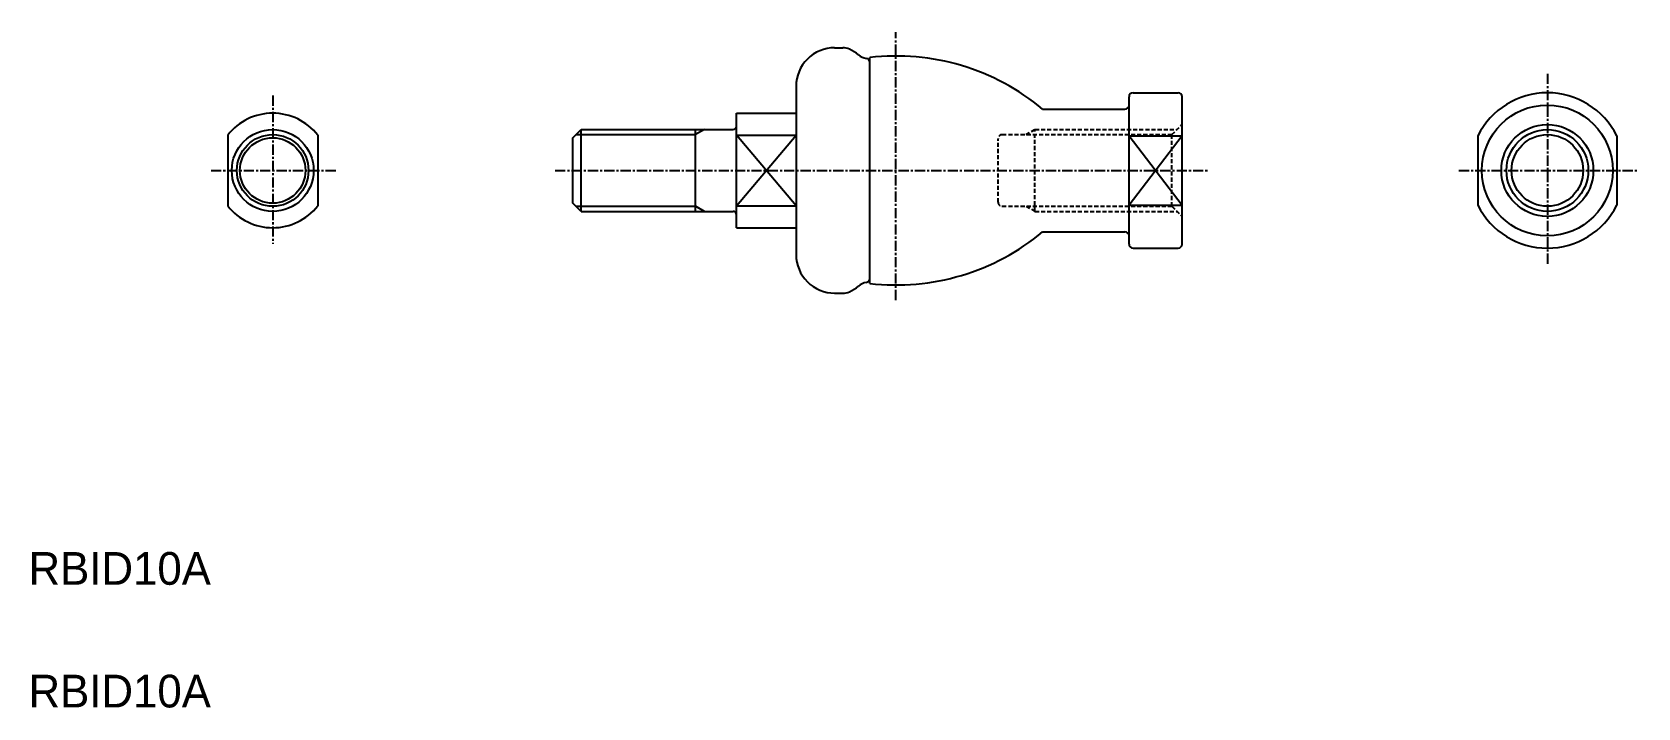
# Model space of a CAD drawing. Extents: x 36 to 232, y 136 to 218.
import ezdxf

# ---------------------------------------------------------------- set-up
doc = ezdxf.new("R2010")
doc.units = 0
doc.linetypes.add('CENTER', pattern=[2, 1.25, -0.25, 0.25, -0.25])
doc.linetypes.add('DASHED', pattern=[0.75, 0.5, -0.25])
doc.layers.get('0').update_dxf_attribs({"linetype": 'CONTINUOUS'})
doc.layers.add('CENTER', color=1, linetype='CENTER')

msp = doc.modelspace()

# ---------------------------------------------------------------- linework, layer by layer
at = {"color": 7, "linetype": 'CONTINUOUS'}
for p, q in [((134.2, 216.42), (135.2, 216.42)), ((138.49, 187.61), (138.49, 215.24)), ((129.49, 211.72), (129.49, 191.14)), ((170.19, 192.42), (170.19, 210.42)), ((170.19, 209.42), (170.19, 210.42)), ((170.69, 210.92), (176.19, 210.92)), ((176.69, 192.42), (176.69, 210.42)), ((122.19, 194.42), (122.19, 208.42)), ((122.19, 208.42), (129.49, 208.42)), ((159.63, 208.92), (169.69, 208.92)), ((102.19, 205.42), (103.19, 206.42)), ((103.19, 206.42), (121.79, 206.42)), ((103.19, 196.42), (103.19, 206.42)), ((117.19, 196.42), (117.19, 206.42)), ((59.99, 205.75), (59.99, 197.09)), ((70.99, 205.75), (70.99, 197.09)), ((102.19, 197.42), (102.19, 205.42)), ((122.19, 205.75), (129.49, 205.75)), ((170.19, 205.67), (176.69, 205.67)), ((212.84, 205.67), (212.84, 197.18)), ((229.84, 205.67), (229.84, 197.18)), ((103.19, 196.42), (102.19, 197.42)), ((103.19, 196.42), (121.79, 196.42)), ((122.19, 197.09), (129.49, 197.09)), ((170.19, 197.18), (176.69, 197.18)), ((122.19, 194.42), (129.49, 194.42)), ((159.63, 193.92), (169.69, 193.92)), ((170.19, 192.42), (170.19, 193.42)), ((170.69, 191.92), (176.19, 191.92)), ((134.2, 186.42), (135.2, 186.42))]:
    msp.add_line(p, q, dxfattribs=at)
at = {"color": 3, "linetype": 'CONTINUOUS'}
for p, q in [((118.27, 206.42), (117.19, 205.8)), ((102.56, 205.8), (117.19, 205.8)), ((129.49, 197.09), (122.19, 205.75)), ((122.19, 197.09), (129.49, 205.75)), ((170.19, 205.67), (176.69, 197.18)), ((176.69, 205.67), (170.19, 197.18)), ((102.56, 197.05), (117.19, 197.05)), ((118.27, 196.42), (117.19, 197.05))]:
    msp.add_line(p, q, dxfattribs=at)
at = {"color": 3, "linetype": 'DASHED'}
for p, q in [((157.61, 205.8), (158.69, 206.42)), ((158.69, 206.42), (176.06, 206.42)), ((158.69, 196.42), (158.69, 206.42)), ((175.44, 205.8), (176.69, 207.05)), ((154.19, 197.55), (154.19, 205.3)), ((154.69, 205.8), (175.44, 205.8)), ((175.44, 197.05), (175.44, 205.8)), ((154.69, 197.05), (175.44, 197.05)), ((157.61, 197.05), (158.69, 196.42)), ((158.69, 196.42), (176.06, 196.42)), ((175.44, 197.05), (176.69, 195.8))]:
    msp.add_line(p, q, dxfattribs=at)
at = {"color": 7, "linetype": 'CONTINUOUS'}
for centre, radius in [((221.34, 201.42), 8), ((65.49, 201.42), 5), ((221.34, 201.42), 5.62), ((65.49, 201.42), 4), ((221.34, 201.42), 4.38)]:
    msp.add_circle(centre, radius, dxfattribs=at)
at = {"color": 3, "linetype": 'CONTINUOUS'}
for centre, radius in [((221.34, 201.42), 5), ((65.49, 201.42), 4.38)]:
    msp.add_circle(centre, radius, dxfattribs=at)
at = {"color": 7, "linetype": 'CONTINUOUS'}
for centre, radius, start, end in [((134.2, 211.72), 4.71, 90, 180.1459), ((135.2, 214.42), 2, 66.184, 90), ((134.15, 212.04), 4.6, 49.9205, 66.184), ((138.4, 217.09), 2, 229.9205, 260.6551), ((137.99, 214.63), 0.5, 359.9999, 80.6555), ((141.69, 187.42), 28, 50.1618, 96.5624), ((170.69, 210.42), 0.5, 90, 180), ((176.19, 210.42), 0.5, 0, 90), ((221.34, 201.42), 9.5, 26.5254, 153.4746), ((65.49, 201.42), 7, 38.212, 141.788), ((169.69, 209.42), 0.5, 270, 0), ((121.79, 206.82), 0.4, 270, 0), ((65.49, 201.42), 7, 218.212, 321.788), ((121.79, 196.02), 0.4, 0, 90), ((221.34, 201.42), 9.5, 206.5254, 333.4746), ((141.69, 215.42), 28, 263.4375, 309.8381), ((169.69, 193.42), 0.5, 0, 90), ((170.69, 192.42), 0.5, 180, 270), ((176.19, 192.42), 0.5, 270, 0), ((134.2, 191.13), 4.71, 179.8541, 270), ((135.2, 188.42), 2, 270, 293.8159), ((134.15, 190.8), 4.6, 293.8159, 310.0795), ((138.4, 185.75), 2, 99.3448, 130.0794), ((137.99, 188.22), 0.5, 279.3444, 0)]:
    msp.add_arc(centre, radius, start, end, dxfattribs=at)
at = {"color": 3, "linetype": 'DASHED'}
for centre, start, end in [((154.69, 205.3), 90, 180), ((154.69, 197.55), 180, 270)]:
    msp.add_arc(centre, 0.5, start, end, dxfattribs=at)
at = {"layer": 'CENTER', "color": 1, "linetype": 'CENTER'}
for p, q in [((141.69, 185.58), (141.69, 218.34)), ((221.34, 213.25), (221.34, 189.92)), ((65.49, 210.58), (65.49, 192.45)), ((57.95, 201.42), (73.19, 201.42)), ((100.02, 201.42), (179.9, 201.42)), ((210.53, 201.42), (232.41, 201.42))]:
    msp.add_line(p, q, dxfattribs=at)

# ---------------------------------------------------------------- texts
at = {"color": 7, "linetype": 'CONTINUOUS'}
for p in [(35.64, 150.76), (35.64, 135.76)]:
    msp.add_text('RBID10A', height=4, dxfattribs=at).set_placement(p)

doc.saveas('drawing.dxf')
